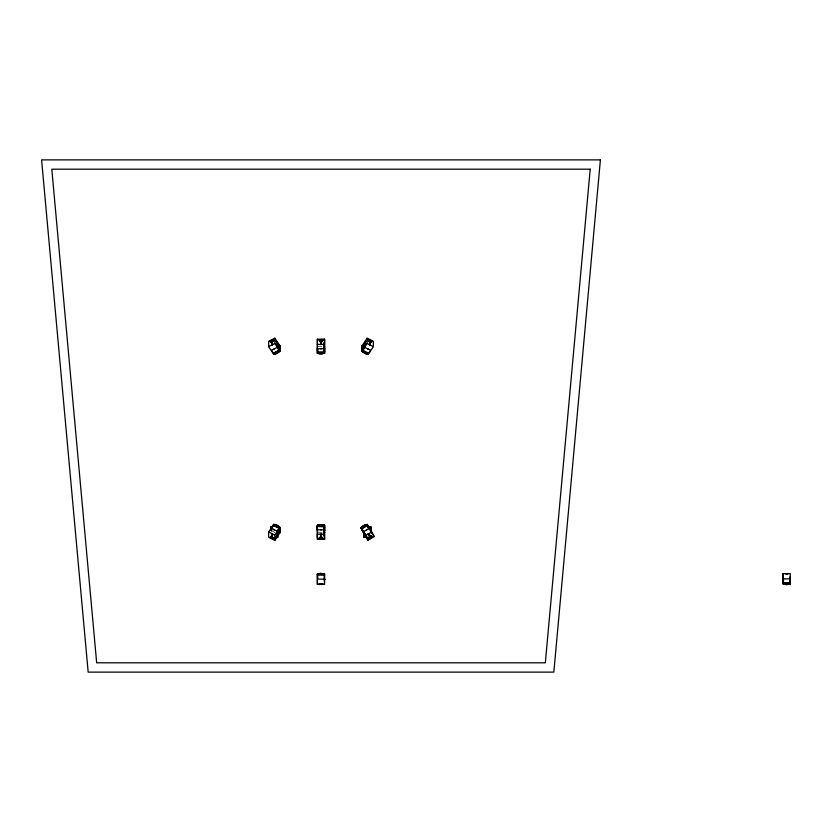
<?xml version="1.0" encoding="UTF-8"?>
<svg xmlns="http://www.w3.org/2000/svg" width="832" height="832" viewBox="0 0 832 832"><rect width="100%" height="100%" fill="white"/><g stroke="black" fill="none" stroke-linecap="round" stroke-linejoin="round"><path stroke-width="0.62" stroke-dasharray="4.16 3.12" d="M271.638 531.378L271.638 528.424M271.336 531.17L273.052 528.195M317.834 346.341L322.899 346.341M317.834 532.23L322.899 532.23M271.638 530.629L274.934 532.532"/><path stroke-width="1.25" d="M270.442 536.848C271.627 539.635 269.776 535.538 271.014 538.013C270.941 534.893 271.814 538.522 270.254 537.555C271.378 538.585 271.887 535.964 270.286 537.222M270.691 527.353L272.459 526.833L270.691 527.353L270.681 529.838L270.691 527.353L272.719 526.698L270.66 527.249L271.534 526.958A10.348 10.348 0 0 1 272.438 526.75L271.159 527.738M272.615 538.855C274.134 536.328 272.698 538.762 272.605 538.481C272.969 539.583 272.532 538.782 272.73 538.086C274.352 539.458 271.762 538.377 272.771 537.576C275.101 539.084 271.086 538.023 273.198 538.782M277.129 531.17L271.638 528.424L273.416 525.242L279.313 528.185L277.129 531.17L277.129 535.111L279.105 532.137L279.084 528.112M279.105 532.386L276.11 537.129L279.313 532.49M279.562 527.8L279.365 532.678L279.542 527.54L273.967 524.545L277.191 525.47L280.041 527.55L280.062 532.719M274.602 354.047C283.39 349.846 277.846 352.154 280.041 345.894L280.041 351.021L277.202 353.132L273.666 354.224L277.16 353.174L279.947 351.083L274.872 343.502L274.872 338.218L268.663 341.328L268.715 346.809L273.666 354.224L274.602 354.047A10.348 8.965 0 0 0 277.202 353.132L278.512 352.31M279.687 527.207L279.625 532.605A9.911 8.59 0 0 0 278.793 531.856M317.408 527.342L317.418 539.417L324.584 539.417L324.626 525.366C320.59 524.326 314.288 523.786 317.335 530.525M317.418 584.314L317.335 574.132L321.006 573.456L324.667 574.132L323.783 573.841M324.168 530.317L324.147 525.262M324.334 530.525L324.168 525.252L324.168 536.026L324.168 525.377M324.334 348.046L324.178 353.319L324.293 347.932M362.055 345.748L367.13 338.218L373.339 341.328L373.391 346.57L368.337 354.224L364.801 353.132A10.348 8.965 0 0 1 362.586 351.645L361.972 351.021C361.119 348.275 362.814 345.727 361.951 345.852M363.21 346.705L362.274 346.039L362.586 351.645M362.378 345.966L362.326 351.354L366.257 353.683M362.918 350.449L364.884 347.402L364.884 343.46L362.898 346.424C360.246 350.958 369.45 356.949 370.365 350.137L364.884 347.402M365.747 341.526L362.898 346.424L365.862 341.588M363.938 537.212L363.938 532.282L363.99 537.41L367.578 537.41M368.295 354.234L364.842 353.174L362.055 351.083L367.13 343.502L367.13 338.218M369.002 339.602C368.805 340.59 369.949 340.184 369.803 340.205C368.826 341.224 368.118 340.028 369.148 341.172C367.89 338.198 371.166 341.713 368.898 339.456M368.742 339.456L369.46 340.527M370.656 341.182C371.332 339.123 372.746 343.262 370.677 341.234M370.854 340.527C371.53 341.567 372.372 341.162 371.134 341.068M317.377 525.366L317.356 537.462M317.356 584.116L317.377 574.236L321.006 573.539L324.605 574.194L324.584 584.314L317.356 584.314M320.289 583.565C320.434 584.99 318.906 584.657 319.394 583.565M319.686 537.524C319.27 541.216 321.412 535.777 319.28 539.032C322.66 539.271 318.011 536.432 320.122 537.992C320.112 537.732 319.218 538.335 320.289 537.805M319.914 340.371C319.488 339.768 320.174 339.394 319.654 340.86C320.289 338.322 319.27 341.609 320.362 339.529M319.394 539.053L320.362 538.158L320.278 539.053M321.724 539.053C322.192 535.371 322.982 540.779 321.818 538.574C323.575 540.041 320.882 535.85 321.807 538.918C323.69 538.19 321.058 537.514 322.317 537.524M321.61 340.6L321.87 339.539L321.922 340.122L322.722 339.872L321.807 339.654L321.61 340.392L322.774 340.34L321.734 339.529L322.774 339.591L321.984 340.86L321.61 339.539L322.691 339.706M322.722 583.565C322.473 584.938 321.298 584.657 321.724 583.565M322.722 537.971C321.1 538.793 322.057 539.5 322.608 538.522C320.913 538.21 323.513 538.855 321.724 538.148M322.681 584.345L322.618 583.565M789.454 584.137L790.338 583.835L786.677 584.511A10.348 10.348 0 0 1 783.89 584.137C781.758 583.617 789.402 585.489 790.296 583.731L790.265 573.654L783.026 573.654M279.094 349.44L279.105 346.185L276.141 341.588M366.673 537.066C365.643 532.501 355.056 526.729 367.276 524.441L369.897 528.882M322.348 584.189L322.088 583.586L322.046 584.511M320.112 538.751C319.935 537.649 319.582 540.717 319.998 537.701M322.202 537.919C321.724 539.604 323.045 536.942 321.61 537.971M322.254 584.511L322.244 583.586M274.258 348.587L274.269 349.055M321.173 344.178L320.902 343.481L320.902 344.24M321.173 342.545L321.11 341.848L320.944 342.472M319.686 583.565L319.717 584.511M322.327 584.189L322.348 583.565M319.998 340.87C319.259 338.624 320.674 340.101 319.28 339.758C320.965 339.726 319.54 341.494 319.28 340.6M270.317 341.734C271.149 339.841 270.15 341.37 271.128 341.234C270.65 339.934 269.859 342.129 271.263 341.068M273.426 340.974L272.615 339.716L273.697 340.642C272.605 339.903 273.218 341.858 273.291 340.558C274.362 341.151 273.052 339.914 272.459 340.704M320.944 348.462L320.892 348.993M321.058 530.109L321.121 529.568M322.14 538.866L321.984 537.711M271.19 537.212C272.376 535.319 269.079 538.595 271.627 537.17M368.857 339.726L369.678 340.132L368.784 339.414M370.344 341.994L371.665 340.839M372.424 537.191L371.873 536.515L371.446 537.784L372.143 536.661L370.926 536.661L371.446 537.784L372.258 537.264M322.088 339.57C323.565 342.722 321.589 339.581 322.046 341.11M319.914 538.221L319.914 539.022L319.966 537.451M322.244 538.221L322.244 539.022L322.317 537.441M321.662 584.511L320.83 584.376L320.944 583.658M320.445 584.189L319.54 584.397M322.774 584.189L321.703 584.345M368.035 534.3L369.127 533.759L368.056 534.082M369.938 535.174L368.846 535.714L369.928 535.392M370.375 538.418C367.442 535.881 371.717 539.791 369.023 538.179C371.197 537.046 368.68 539.5 370.115 538.46C369.616 538.023 369.283 539.022 370.292 538.273M369.866 537.462C369.595 540.987 369.169 535.226 369.356 538.918M369.044 537.722C370.646 538.242 368.95 537.94 369.252 537.212M371.842 536.869L371.134 537.17L371.634 537.649M372.185 537.15C371.436 535.818 371.852 539.074 371.54 536.276M274.123 529.589L274.165 530.026M367.536 348.962L367.567 348.556M320.185 538.47L319.54 538.959L319.332 538.387M319.394 538.148L320.424 538.377M322.67 538.814L321.558 538.793L322.67 538.574M322.535 538.346L321.901 538.751M361.951 529.828L362.482 529.038M321.058 342.472L321.11 341.848M321.058 344.094L321.11 343.481M320.902 536.713L320.902 535.954M320.944 534.466L321.11 535.09L321.173 534.394M366.434 529.89L366.506 530.327M369.803 538.533L369.387 537.43M371.207 537.118L371.987 537.451C371.436 533.728 370.157 538.803 372.143 537.056M322.088 340.35L322.754 340.163L321.641 339.633L322.566 339.706L322.577 341.006L322.618 339.893L321.734 340.049M277.368 344.406L277.004 344.864L277.347 344.365M324.168 345.925L324.73 346.268L324.168 345.842M271.627 341.39L271.305 340.902M273.333 340.694C273.478 339.331 271.128 340.558 273.166 339.643C272.594 341.453 272.366 338.811 273.697 340.839L272.948 341.12M789.838 578.51L790.4 578.396L789.838 578.77M273.364 340.174L273.042 339.633L272.438 340.371M324.168 532.646L324.73 532.366L324.168 532.73M324.709 579.197L317.834 579.082L317.606 575.13L324.407 575.13L324.407 581.121L324.407 575.13M783.505 578.386L782.954 578.396L783.505 578.77M270.754 536.567C271.908 538.21 269.766 536.983 271.024 537.836M279.947 345.769L274.872 338.218M319.415 339.82L320.289 339.893L320.081 341.089M320.393 340.028L319.332 339.893M371.249 341.994C371.176 340.163 371.519 342.056 370.386 341.39M319.28 537.971L319.332 538.762M279.646 532.438L279.417 532.054M371.654 532.074L365.362 535.631L367.921 540.176L374.213 536.619L370.781 530.39L370.448 530.93L370.822 530.504M362.44 350.771C364.374 339.893 359.809 350.594 363.501 352.31M362.814 348.098L363.199 349.856M368.93 339.612C370.448 340.184 368.191 340.132 369.148 340.943M370.802 340.538L371.582 341.078L370.812 341.994M271.107 538.117L271.294 537.576M277.347 534.206L277.004 533.697L277.368 534.154M367.921 353.995C364.208 356.117 359.476 344.604 362.586 346.518M364.458 344.562L364.936 344.885M272.293 533.562L271.575 533.593L272.522 534.238M272.563 535.434C270.66 534.206 272.99 536.89 272.293 535.194M370.053 342.867L369.481 342.701M370.053 344.5C369.658 345.384 369.98 343.907 370.354 344.292M268.663 531.96L273.666 524.347L277.16 525.398L279.947 527.488L274.872 535.059L274.872 540.353L268.663 537.243L268.611 532.002L274.872 535.059M369.564 529.173L366.777 524.566L361.234 527.966L365.258 525.086M368.659 533.957L368.857 534.716L368.753 533.978M369.262 535.569L369.668 536.13L369.564 535.392M369.574 536.11L369.294 535.465M271.232 536.806C269.11 538.658 272.137 536.754 271.492 536.65M319.28 538.512L320.32 538.325L319.81 538.866M273.936 353.902L279.542 351.021L279.365 345.883L279.562 350.771M372.018 536.723L371.03 536.754L371.571 536.734M272.615 339.737L273.187 339.425M324.73 346.206L324.168 346.102M317.418 344.438L324.584 344.438L324.584 339.154L317.356 339.227L317.377 353.205L321.006 353.808L324.667 353.163L324.709 348.015M790.338 583.835L786.677 584.501L783.068 583.752L783.089 573.654M279.042 349.981L278.803 347.339L278.803 349.856M318.874 573.966L317.678 574.153L322.078 573.789A10.057 10.057 0 0 1 324.293 574.288L321.006 573.466L317.335 574.132L318.219 573.841A10.348 10.348 0 0 1 321.006 573.456M370.978 527.706L368.659 526.885A9.911 9.911 0 0 1 369.71 527.062L370.906 527.249L368.534 526.594M789.89 583.846L789.963 583.679A10.057 10.057 0 0 1 783.39 583.679L786.677 584.501M317.678 574.153L319.415 573.591L317.72 574.288L324.293 574.288A9.911 9.911 0 0 0 322.088 573.789L317.72 574.288M370.864 527.384L368.649 526.885L369.71 527.062M783.39 583.679L783.505 583.721A9.911 9.911 0 0 0 789.963 583.679C789.464 585.229 779.917 582.806 785.086 584.376L783.006 583.835L783.026 573.851M270.265 341.588L271.19 341.214M272.771 340.652L272.522 339.799L272.407 340.496M321.61 342.628L320.393 342.545L321.485 342.722M321.61 534.394L320.393 534.31L321.485 534.498M324.584 339.154L324.626 353.205L321.006 353.777A10.348 8.965 0 0 1 318.219 353.444L317.834 352.914L324.168 352.945L317.834 352.914M322.598 524.94L317.72 525.543L318.219 525.127A10.348 8.965 0 0 1 321.006 524.794L324.667 525.398L324.709 530.556M317.72 525.543L324.334 525.418M270.192 340.985L271.305 341.297L270.286 341.349M367.744 348.587L367.734 349.055M321.724 339.695C322.483 339.446 322.93 341.006 321.61 340.059M270.795 342.066C271.336 340.85 271.794 342.638 270.234 340.912M319.956 340.777L320.351 340.725M324.137 573.976L324.667 574.132M370.802 527.218L369.169 526.698M272.459 537.857L272.979 538.751L273.645 538.179M317.418 339.154L317.408 351.229M324.584 539.417L324.168 527.394M324.709 579.28L324.168 579.332M783.505 578.51L782.974 578.427M319.935 525.106L317.834 525.502L319.405 524.95M322.722 340.6L321.994 340.694M271.232 537.285L270.338 537.181M272.355 537.836C274.165 539.074 271.773 537.732 272.75 538.918M271.627 343.418L272.522 342.701M272.522 344.323L271.627 345.051L272.678 344.521M319.956 340.808L319.966 339.747L319.28 340.059M273.208 339.82L273.26 339.456M363.47 532.594L363.844 532.137M271.149 537.919L270.254 537.555L271.19 536.578M369.647 340.174L368.659 340.59L369.356 339.862M371.53 537.649L371.01 536.141M271.648 342.659L272.189 343.106L271.586 342.618M271.586 344.25L272.012 344.833L271.835 344.063M371.54 341.588L370.698 340.902M370.916 340.631L371.072 341.151M276.359 341.307L279.313 346.081L277.129 343.46L277.129 347.402L279.313 350.386L273.416 353.33L271.638 350.137L277.129 347.402M369.855 342.982L370.178 342.43L369.99 343.2M271.835 534.508L272.251 533.926M271.835 536.141L272.147 535.579M273.187 539.146L272.376 538.626M368.066 353.912L362.461 351.146L362.419 345.998M369.013 340.444L369.398 340.007M371.03 341.453L371.342 340.777M270.722 537.836L271.274 536.734M273.291 537.742L272.657 538.71M272.979 538.751L273.083 538.158M270.431 340.902L271.211 340.61M271.898 344.074L272.189 344.739L271.835 344.198M369.304 339.955L368.93 340.434M371.28 340.652C370.302 342.295 370.802 342.43 371.02 340.818M270.691 537.066L271.679 536.931L270.93 536.463M272.709 538.075L273.697 537.94L273.208 537.586M271.898 536.12L272.251 535.558M273.281 538.377L272.771 537.576M273.083 340.434L272.709 340.486M368.358 340.558L369.065 340.922M368.462 340.267L369.002 339.841M368.794 340.985L369.221 340.08M369.429 340.184L368.857 340.756M369.231 340.652L369.585 339.799M370.282 343.543L369.377 342.826M370.375 341.567L371.072 341.89M370.698 341.255L371.706 341.526M369.814 343.106L370.178 342.566M370.49 342.098L371.405 340.746L370.947 341.442M371.571 341.193L370.843 342.202M371.03 342.202L370.323 341.827M369.439 344.76L370.323 345.103M271.898 534.498L272.189 533.822M270.317 537.67L271.19 536.38L270.691 537.597L271.066 537.15M271.679 535.454L272.563 535.798M272.366 538.73L273.208 537.389M272.771 538.834L273.697 537.732L273.125 538.398M368.794 340.371L369.262 339.674M321.61 344.25L320.393 344.25L321.61 344.178M320.393 536.026L321.61 536.026L320.518 535.756M273.177 537.909L272.709 538.606L273.26 538.002M271.658 341.827L270.93 342.129L271.638 341.567M370.053 343.158L370.354 342.524L369.959 343.034M370.053 344.791L370.448 344.24M270.982 340.86L270.4 341.193L271.232 341.786M271.648 534.414L272.012 533.738M271.648 536.047L271.95 535.402M279.614 351.25L279.625 345.966A9.911 8.59 0 0 1 278.793 346.705M369.335 344.521L370.282 344.812M271.575 535.215L272.272 535.288M324.646 534.196L317.418 534.134L317.418 539.417M369.065 533.915L368.274 534.466M369.886 535.319L369.086 535.881M372.06 536.505L370.916 536.858M374.213 536.619L367.224 524.43L363.782 525.73A10.348 8.965 -30 0 0 361.556 527.436L360.932 528.112L365.362 535.631M368.087 534.154L368.93 533.666M369.699 535.007L368.867 535.496M272.366 339.83L272.771 340.985M371.03 536.193L371.821 537.368M361.556 527.436L361.338 527.862M361.327 528.039L363.033 526.562M279.417 346.518L280.041 345.914M320.07 340.662L319.977 340.59M320.902 342.618L321.204 341.9M271.679 343.481L272.563 343.127M362.502 526.677L361.327 527.904M373.339 346.611L367.13 343.502M371.145 536.536L371.935 537.202M369.179 538.283L370.032 537.846M371.103 536.962L371.977 536.588M279.625 351.062L274.061 353.881M361.494 528.081L366.954 524.888L361.369 527.998M275.756 524.878L274.082 524.586L274.602 524.514A10.348 8.965 0 0 1 277.202 525.429L278.512 526.261M321.651 538.626L322.41 538.439M279.614 527.311L279.687 532.303M279.729 527.426L279.635 532.605M279.542 351.021L274.04 353.735M320.278 340.049L319.592 340.028M274.872 343.502L268.663 346.611M322.608 340.226L321.578 340.194L322.286 340.777M274.872 540.353L279.947 532.792M361.577 528.226L363.085 531.315M361.868 528.746L367.484 525.325L361.587 528.726L365.539 535.09M363.563 531.679L369.054 528.518M364.364 534.144L364.832 533.874M372.278 533.634L370.687 531.346M369.023 537.43L369.346 538.585M369.283 537.285L370.126 538.138M368.857 537.649L369.564 537.254M370.874 536.484L371.571 536.078M368.95 537.815L369.668 537.42M370.926 536.578L371.644 536.193M362.96 347.63L363.178 350.22M270.618 340.787L271.274 341.838M272.979 339.82L273.177 340.662M319.405 538.522L320.081 538.439M272.355 340.548L273.177 340.298M271.409 341.578L270.733 340.652M272.054 343.034L271.898 342.441M273.603 353.08L279.084 350.334M273.666 524.347L274.602 524.514M321.485 344.354L320.518 344.438M321.485 536.12L320.518 536.203M364.884 525.491L367.016 524.753M320.518 342.441L321.485 342.805M321.485 344.074L320.518 343.99M320.518 534.206L321.485 534.57M320.518 535.839L321.485 535.839M787.748 584.178L789.838 583.679L783.453 583.7L789.963 583.679M323.783 351.582L324.667 351.291M317.335 525.398L318.219 525.127M322.13 537.919L322.358 537.441M371.8 537.222L371.405 536.515M369.782 538.387L369.387 537.68M324.147 353.298L324.168 342.534L324.334 353.142L317.772 353.049L319.935 353.465M317.377 574.236L319.134 573.706M322.057 538.751L322.327 537.701M317.855 525.273L324.168 525.626L317.834 525.658M271.18 527.103L272.73 526.708M275.756 353.683L273.686 354.193M324.293 353.028L322.078 353.465M317.834 574.288L319.925 573.789M319.613 538.616L319.686 537.441M367.671 526.167L368.212 526.063M370.75 528.268L370.978 531.627M783.276 576.846L783.276 582.847L790.078 582.847L790.078 576.846M324.168 352.144L317.606 352.3L324.168 352.269M270.754 340.746L271.679 341.848M324.168 579.457L324.73 579.394M324.168 532.47L324.709 532.345M782.974 578.687L783.505 578.646M322.598 353.621L317.335 353.163L317.335 348.067M368.212 527.363L370.75 527.342M366.902 537.441L365.872 537.607L366.777 537.285M324.033 574.288L323.357 574.288M784.961 573.57L785.959 573.57M787.29 573.57L788.424 573.57M319.436 340.839L320.247 340.839M321.755 340.818L322.577 340.818M319.394 339.893L319.436 341.026L320.247 340.933M321.724 339.893L321.755 341.026L322.577 340.933M324.168 348.754L317.834 348.754L317.834 352.269M317.834 526.417C334.558 528.237 313.404 521.768 317.834 529.807L324.168 529.807M270.92 527.738L271.71 527.738M368.711 528.216L370.978 528.216M321.204 535.038L320.902 534.321M275.475 537.441L277.961 537.441L277.961 534.768M319.436 537.618L320.247 537.638M321.755 537.618L322.577 537.732M319.436 537.753L320.081 537.472M321.755 537.836L322.577 537.753M317.98 574.288L318.646 574.288M786.188 574.319L787.155 574.413M324.407 574.61L322.088 573.789L324.293 574.288M789.838 578.386L790.379 578.386M324.168 579.582L324.73 579.582M783.276 582.847L790.078 582.847M320.393 583.658L321.61 583.658M784.545 584.002L783.453 583.7L789.838 583.721M319.925 538.741L319.654 537.711M789.838 578.646L790.379 578.687M369.626 340.278L368.794 339.82M273.936 524.659L279.625 527.509L277.961 526.178M322.078 525.106L324.293 525.543M319.415 353.631L317.335 353.163L318.219 353.444M322.078 573.789L324.168 574.246M783.505 583.679L785.595 584.178M321.11 584.376L321.173 583.565M273.998 524.67L276.099 525.356M369.45 526.802L371.207 527.332L371.218 532.272M784.815 584.262L783.047 583.731M370.365 526.937L371.249 527.228M323.783 526.978L324.667 527.27M270.317 537.472L270.982 537.711M322.67 538.387L321.89 537.43M370.074 343.46L369.481 343.054M272.324 534.154L271.627 533.52M274.04 524.826L279.542 527.54L279.562 532.376M369.065 341.12L368.306 340.818L368.888 340.174M362.918 350.334L368.41 353.08M273.603 525.491L279.084 528.237M362.482 351L367.942 353.766L362.419 351.104M368.004 540.207L361.951 529.797M321.766 538.855L322.088 538.221M366.777 524.555L369.429 529.069M362.586 349.502L362.055 348.712M273.021 340.434L272.75 339.924L273.229 340.61M271.066 341.442L270.733 340.933M272.75 339.674L273.208 340.371M272.782 340.08L273.208 340.985M272.574 340.184L273.166 340.694M270.764 341.089L271.19 341.994M278.803 528.705L278.876 531.18L279.042 528.58M369.574 537.919L369.97 538.616L369.387 537.503M369.439 538.002L369.845 538.699L368.982 537.368M271.835 342.43L272.147 342.982M366.995 524.638L372.362 533.78M370.885 536.245L371.602 537.181M369.47 535.361L369.782 535.902M368.472 534.061L368.763 534.695L368.586 534.165M361.962 529.142L363.241 531.346M369.408 535.569L369.668 536.13M368.285 527.509L368.295 528.32M320.798 583.565L320.83 584.376M320.902 343.481L320.944 344.094M321.058 534.466L321.11 535.09M321.058 536.099L321.11 536.713M321.641 584.189L321.61 583.565M319.311 584.189L319.28 583.565M789.838 582.795L789.838 578.885L783.505 578.885L783.505 582.795M370.75 528.216L370.75 532.178M366.538 536.682L366.538 537.607M322.358 341.13L322.452 340.579L321.89 341.141M321.11 341.994L321.11 342.618M321.11 343.616L321.11 344.24M321.11 534.321L321.11 534.945M321.11 535.954L321.11 536.578M319.717 339.976L319.654 341.13M280.062 345.852L280.062 351M363.106 348.982A2.766 1.196 33.7 0 1 363.106 348.119M363.355 348.598A2.766 1.196 33.7 0 1 363.522 347.599M278.481 347.599A2.766 1.196 -33.7 0 1 278.304 349.159M278.907 348.119A2.766 1.196 -33.7 0 1 278.907 348.982M278.304 529.412A2.766 1.196 33.7 0 1 278.481 530.972M278.907 529.589A2.766 1.196 33.7 0 1 278.907 530.452M319.758 339.539L319.758 340.35L319.758 339.539M319.873 583.586L319.956 584.511L319.914 583.586M366.454 536.682L366.444 537.607L366.496 536.682M320.029 583.565L319.998 584.189L319.998 583.565M322.005 583.565L321.984 584.189L321.984 583.565M590.21 169.198L545.334 662.802L96.668 662.802L51.802 169.198L590.21 169.198M600.402 159.879L553.842 672.121L88.171 672.121L41.6 159.879L600.402 159.879M371.842 537.514L371.446 536.817L371.862 537.534M324.667 348.046L323.783 348.317L324.667 348.067M272.189 527.082L271.097 527.394L272.199 527.082M324.667 530.504L323.783 530.244L324.667 530.525M319.758 539.022L319.758 538.19L319.758 539.022M366.34 537.607L366.34 536.682L366.298 537.607M319.758 584.511L319.758 583.586L319.758 584.511"/></g></svg>
